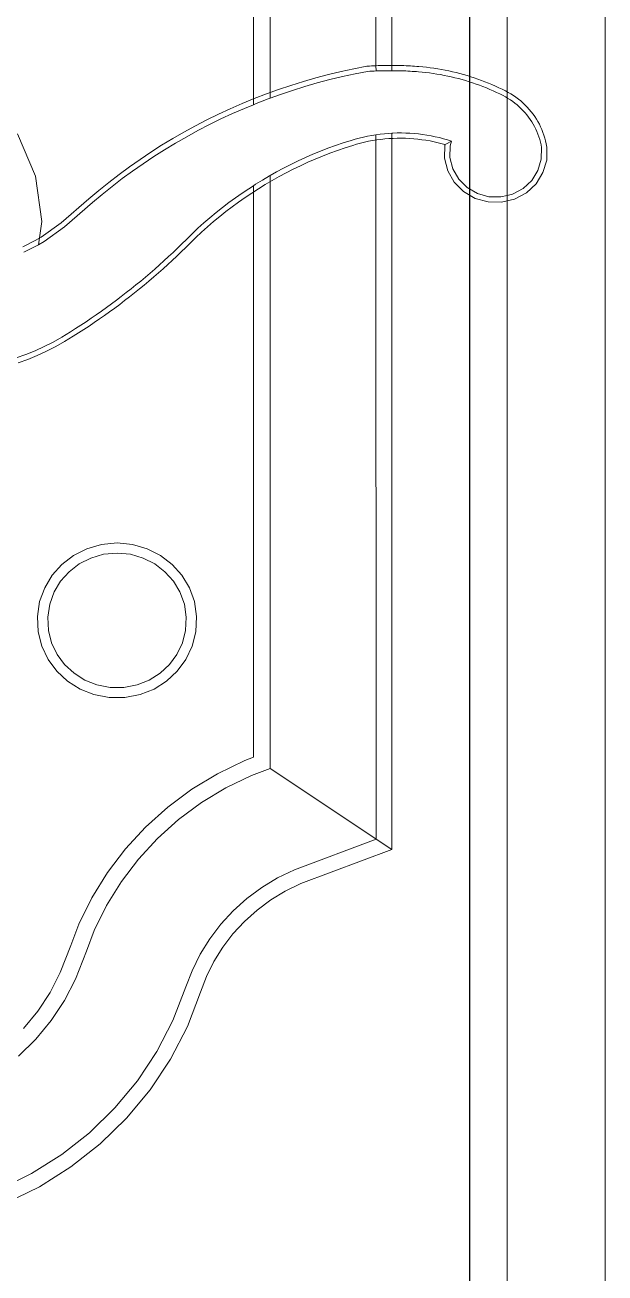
# Model space of a CAD drawing. Header units: inches. Extents: x -5096374 to -5070857, y -3259973 to -3243900.
# Drawn here: x -5078028.539 to -5078027.044, y -3259366.623 to -3259363.408 of the extents above; entities that cross this region are included whole.
import ezdxf

# ---------------------------------------------------------------- set-up
doc = ezdxf.new("R2010")
doc.units = ezdxf.units.IN
doc.header["$LTSCALE"] = 2
doc.header["$MEASUREMENT"] = 0
doc.layers.get('0').update_dxf_attribs({"linetype": 'CONTINUOUS'})
doc.layers.add('window', color=4, linetype='CONTINUOUS', lineweight=13)

msp = doc.modelspace()

# ---------------------------------------------------------------- linework, layer by layer
at = {"ltscale": 0.5}
msp.add_xline((-5078027.3923, -3256928.3274), (0, 1), dxfattribs=at)
at = {"layer": 'window'}
for p, q in [((-5078027.2957, -3259323.7818), (-5078027.2957, -3259396.42)), ((-5078027.0437, -3259396.168), (-5078027.0437, -3259324.0262)), ((-5078027.5934, -3259363.5262), (-5078027.5934, -3259357.3103)), ((-5078027.6343, -3259363.5134), (-5078027.6338, -3259357.3372)), ((-5078027.9072, -3259363.5971), (-5078027.9072, -3259357.5191)), ((-5078027.9502, -3259357.5477), (-5078027.9502, -3259363.6138)), ((-5078027.6911, -3259363.5213), (-5078027.6574, -3259363.5147)), ((-5078027.6574, -3259363.5147), (-5078027.651, -3259363.5143)), ((-5078027.651, -3259363.5143), (-5078027.6454, -3259363.514)), ((-5078027.6454, -3259363.514), (-5078027.6399, -3259363.5137)), ((-5078027.6399, -3259363.5137), (-5078027.6343, -3259363.5134)), ((-5078027.6343, -3259363.5134), (-5078027.6288, -3259363.5132)), ((-5078027.6337, -3259363.5269), (-5078027.6343, -3259363.5134)), ((-5078027.6288, -3259363.5132), (-5078027.6232, -3259363.513)), ((-5078027.6232, -3259363.513), (-5078027.6177, -3259363.5129)), ((-5078027.6177, -3259363.5129), (-5078027.6121, -3259363.5128)), ((-5078027.6121, -3259363.5128), (-5078027.6066, -3259363.5127)), ((-5078027.6066, -3259363.5127), (-5078027.601, -3259363.5127)), ((-5078027.601, -3259363.5127), (-5078027.5955, -3259363.5127)), ((-5078027.5955, -3259363.5127), (-5078027.5899, -3259363.5127)), ((-5078027.5899, -3259363.5127), (-5078027.5844, -3259363.5127)), ((-5078027.5844, -3259363.5127), (-5078027.5788, -3259363.5128)), ((-5078027.5788, -3259363.5128), (-5078027.5733, -3259363.513)), ((-5078027.5733, -3259363.513), (-5078027.5677, -3259363.5131)), ((-5078027.5677, -3259363.5131), (-5078027.5622, -3259363.5133)), ((-5078027.5622, -3259363.5133), (-5078027.5566, -3259363.5136)), ((-5078027.5566, -3259363.5136), (-5078027.5511, -3259363.5138)), ((-5078027.5511, -3259363.5138), (-5078027.5455, -3259363.5141)), ((-5078027.5455, -3259363.5141), (-5078027.54, -3259363.5144)), ((-5078027.54, -3259363.5144), (-5078027.5345, -3259363.5148)), ((-5078027.5345, -3259363.5148), (-5078027.5289, -3259363.5152)), ((-5078027.5289, -3259363.5152), (-5078027.5234, -3259363.5156)), ((-5078027.5234, -3259363.5156), (-5078027.5137, -3259363.5165)), ((-5078027.8213, -3259363.5541), (-5078027.7891, -3259363.5449)), ((-5078027.7891, -3259363.5449), (-5078027.7566, -3259363.5363)), ((-5078027.7566, -3259363.5363), (-5078027.724, -3259363.5284)), ((-5078027.7531, -3259363.5493), (-5078027.7208, -3259363.5415)), ((-5078027.724, -3259363.5284), (-5078027.6911, -3259363.5213)), ((-5078027.7208, -3259363.5415), (-5078027.6882, -3259363.5345)), ((-5078027.6882, -3259363.5345), (-5078027.6556, -3259363.5281)), ((-5078027.6556, -3259363.5281), (-5078027.6501, -3259363.5277)), ((-5078027.6501, -3259363.5277), (-5078027.6447, -3259363.5274)), ((-5078027.6447, -3259363.5274), (-5078027.6392, -3259363.5272)), ((-5078027.6392, -3259363.5272), (-5078027.6337, -3259363.5269)), ((-5078027.6337, -3259363.5269), (-5078027.6283, -3259363.5267)), ((-5078027.6283, -3259363.5267), (-5078027.6228, -3259363.5265)), ((-5078027.6228, -3259363.5265), (-5078027.6174, -3259363.5264)), ((-5078027.6174, -3259363.5264), (-5078027.6119, -3259363.5263)), ((-5078027.6119, -3259363.5263), (-5078027.6064, -3259363.5262)), ((-5078027.6064, -3259363.5262), (-5078027.601, -3259363.5262)), ((-5078027.601, -3259363.5262), (-5078027.5955, -3259363.5262)), ((-5078027.5955, -3259363.5262), (-5078027.5934, -3259363.5262)), ((-5078027.5934, -3259363.5262), (-5078027.59, -3259363.5262)), ((-5078027.59, -3259363.5262), (-5078027.5846, -3259363.5262)), ((-5078027.5846, -3259363.5262), (-5078027.5791, -3259363.5263)), ((-5078027.5791, -3259363.5263), (-5078027.5736, -3259363.5265)), ((-5078027.5736, -3259363.5265), (-5078027.5682, -3259363.5266)), ((-5078027.5682, -3259363.5266), (-5078027.5627, -3259363.5268)), ((-5078027.5627, -3259363.5268), (-5078027.5573, -3259363.527)), ((-5078027.5573, -3259363.527), (-5078027.5518, -3259363.5273)), ((-5078027.5518, -3259363.5273), (-5078027.5464, -3259363.5276)), ((-5078027.5464, -3259363.5276), (-5078027.5409, -3259363.5279)), ((-5078027.5409, -3259363.5279), (-5078027.5354, -3259363.5283)), ((-5078027.5354, -3259363.5283), (-5078027.53, -3259363.5287)), ((-5078027.53, -3259363.5287), (-5078027.5246, -3259363.5291)), ((-5078027.5246, -3259363.5291), (-5078027.5151, -3259363.5299)), ((-5078027.5151, -3259363.5299), (-5078027.5056, -3259363.5309)), ((-5078027.5137, -3259363.5165), (-5078027.504, -3259363.5175)), ((-5078027.5056, -3259363.5309), (-5078027.4962, -3259363.5321)), ((-5078027.504, -3259363.5175), (-5078027.4943, -3259363.5187)), ((-5078027.4962, -3259363.5321), (-5078027.4867, -3259363.5334)), ((-5078027.4943, -3259363.5187), (-5078027.4847, -3259363.52)), ((-5078027.4867, -3259363.5334), (-5078027.4773, -3259363.5348)), ((-5078027.4847, -3259363.52), (-5078027.475, -3259363.5215)), ((-5078027.4773, -3259363.5348), (-5078027.468, -3259363.5364)), ((-5078027.475, -3259363.5215), (-5078027.4654, -3259363.5232)), ((-5078027.468, -3259363.5364), (-5078027.4586, -3259363.5382)), ((-5078027.4654, -3259363.5232), (-5078027.4559, -3259363.525)), ((-5078027.4586, -3259363.5382), (-5078027.4493, -3259363.5401)), ((-5078027.4559, -3259363.525), (-5078027.4463, -3259363.5269)), ((-5078027.4493, -3259363.5401), (-5078027.44, -3259363.5421)), ((-5078027.4463, -3259363.5269), (-5078027.4368, -3259363.529)), ((-5078027.44, -3259363.5421), (-5078027.4308, -3259363.5443)), ((-5078027.4368, -3259363.529), (-5078027.4274, -3259363.5313)), ((-5078027.4308, -3259363.5443), (-5078027.4216, -3259363.5467)), ((-5078027.4274, -3259363.5313), (-5078027.4179, -3259363.5337)), ((-5078027.4216, -3259363.5467), (-5078027.4124, -3259363.5492)), ((-5078027.4179, -3259363.5337), (-5078027.4085, -3259363.5362)), ((-5078027.4085, -3259363.5362), (-5078027.3992, -3259363.5389)), ((-5078027.3992, -3259363.5389), (-5078027.3899, -3259363.5418)), ((-5078027.3899, -3259363.5418), (-5078027.3807, -3259363.5448)), ((-5078027.3807, -3259363.5448), (-5078027.3715, -3259363.548)), ((-5078027.3715, -3259363.548), (-5078027.3623, -3259363.5513)), ((-5078027.9167, -3259363.5861), (-5078027.8851, -3259363.5748)), ((-5078027.8851, -3259363.5748), (-5078027.8534, -3259363.5641)), ((-5078027.8804, -3259363.5875), (-5078027.849, -3259363.5769)), ((-5078027.8534, -3259363.5641), (-5078027.8213, -3259363.5541)), ((-5078027.849, -3259363.5769), (-5078027.8172, -3259363.567)), ((-5078027.8172, -3259363.567), (-5078027.7853, -3259363.5578)), ((-5078027.7853, -3259363.5578), (-5078027.7531, -3259363.5493)), ((-5078027.4124, -3259363.5492), (-5078027.4033, -3259363.5518)), ((-5078027.4033, -3259363.5518), (-5078027.3942, -3259363.5546)), ((-5078027.3942, -3259363.5546), (-5078027.3852, -3259363.5576)), ((-5078027.3852, -3259363.5576), (-5078027.3762, -3259363.5607)), ((-5078027.3762, -3259363.5607), (-5078027.3673, -3259363.5639)), ((-5078027.3673, -3259363.5639), (-5078027.3584, -3259363.5673)), ((-5078027.3623, -3259363.5513), (-5078027.3533, -3259363.5547)), ((-5078027.3584, -3259363.5673), (-5078027.3496, -3259363.5708)), ((-5078027.3533, -3259363.5547), (-5078027.3442, -3259363.5583)), ((-5078027.3496, -3259363.5708), (-5078027.3409, -3259363.5744)), ((-5078027.3442, -3259363.5583), (-5078027.3353, -3259363.5621)), ((-5078027.3409, -3259363.5744), (-5078027.3322, -3259363.5782)), ((-5078027.3353, -3259363.5621), (-5078027.3264, -3259363.566)), ((-5078027.3322, -3259363.5782), (-5078027.3236, -3259363.5822)), ((-5078027.3264, -3259363.566), (-5078027.3176, -3259363.57)), ((-5078027.3176, -3259363.57), (-5078027.3088, -3259363.5742)), ((-5078027.3088, -3259363.5742), (-5078027.3001, -3259363.5785)), ((-5078027.3001, -3259363.5785), (-5078027.2932, -3259363.5822)), ((-5078028.0096, -3259363.6243), (-5078027.9789, -3259363.6109)), ((-5078027.9789, -3259363.6109), (-5078027.9479, -3259363.5982)), ((-5078027.9502, -3259363.6138), (-5078027.9427, -3259363.6107)), ((-5078027.9479, -3259363.5982), (-5078027.9167, -3259363.5861)), ((-5078027.9427, -3259363.6107), (-5078027.9117, -3259363.5987)), ((-5078027.9117, -3259363.5987), (-5078027.9072, -3259363.5971)), ((-5078027.9072, -3259363.5971), (-5078027.8804, -3259363.5875)), ((-5078027.3236, -3259363.5822), (-5078027.3151, -3259363.5862)), ((-5078027.3151, -3259363.5862), (-5078027.3066, -3259363.5904)), ((-5078027.3066, -3259363.5904), (-5078027.3002, -3259363.5939)), ((-5078027.3002, -3259363.5939), (-5078027.2957, -3259363.5964)), ((-5078027.2957, -3259363.5964), (-5078027.2939, -3259363.5975)), ((-5078027.2939, -3259363.5975), (-5078027.2877, -3259363.6014)), ((-5078027.2932, -3259363.5822), (-5078027.2865, -3259363.5861)), ((-5078027.2877, -3259363.6014), (-5078027.2818, -3259363.6055)), ((-5078027.2865, -3259363.5861), (-5078027.2799, -3259363.5903)), ((-5078027.2818, -3259363.6055), (-5078027.2759, -3259363.6099)), ((-5078027.2799, -3259363.5903), (-5078027.2735, -3259363.5947)), ((-5078027.2759, -3259363.6099), (-5078027.2703, -3259363.6144)), ((-5078027.2735, -3259363.5947), (-5078027.2672, -3259363.5993)), ((-5078027.2672, -3259363.5993), (-5078027.2612, -3259363.6042)), ((-5078027.2612, -3259363.6042), (-5078027.2553, -3259363.6094)), ((-5078027.2553, -3259363.6094), (-5078027.2497, -3259363.6147)), ((-5078028.07, -3259363.6531), (-5078028.04, -3259363.6384)), ((-5078028.04, -3259363.6384), (-5078028.0096, -3259363.6243)), ((-5078028.0338, -3259363.6505), (-5078028.0038, -3259363.6366)), ((-5078028.0038, -3259363.6366), (-5078027.9734, -3259363.6233)), ((-5078027.9734, -3259363.6233), (-5078027.9502, -3259363.6138)), ((-5078027.2703, -3259363.6144), (-5078027.2649, -3259363.6192)), ((-5078027.2649, -3259363.6192), (-5078027.2596, -3259363.6242)), ((-5078027.2596, -3259363.6242), (-5078027.2546, -3259363.6293)), ((-5078027.2546, -3259363.6293), (-5078027.2497, -3259363.6347)), ((-5078027.2497, -3259363.6147), (-5078027.2443, -3259363.6202)), ((-5078027.2497, -3259363.6347), (-5078027.2451, -3259363.6402)), ((-5078027.2451, -3259363.6402), (-5078027.2407, -3259363.6459)), ((-5078027.2443, -3259363.6202), (-5078027.2391, -3259363.626)), ((-5078027.2391, -3259363.626), (-5078027.2341, -3259363.6319)), ((-5078027.2341, -3259363.6319), (-5078027.2294, -3259363.638)), ((-5078027.2294, -3259363.638), (-5078027.2249, -3259363.6443)), ((-5078027.2249, -3259363.6443), (-5078027.2207, -3259363.6508)), ((-5078028.129, -3259363.6845), (-5078028.0997, -3259363.6685)), ((-5078028.0997, -3259363.6685), (-5078028.07, -3259363.6531)), ((-5078028.093, -3259363.6803), (-5078028.0636, -3259363.6651)), ((-5078028.0636, -3259363.6651), (-5078028.0338, -3259363.6505)), ((-5078027.2407, -3259363.6459), (-5078027.2365, -3259363.6518)), ((-5078027.2365, -3259363.6518), (-5078027.2326, -3259363.6578)), ((-5078027.2326, -3259363.6578), (-5078027.2289, -3259363.6639)), ((-5078027.2289, -3259363.6639), (-5078027.2255, -3259363.6702)), ((-5078027.2255, -3259363.6702), (-5078027.2223, -3259363.6766)), ((-5078027.2207, -3259363.6508), (-5078027.2168, -3259363.6574)), ((-5078027.2168, -3259363.6574), (-5078027.2131, -3259363.6641)), ((-5078027.2131, -3259363.6641), (-5078027.2097, -3259363.671)), ((-5078027.2097, -3259363.671), (-5078027.2065, -3259363.678)), ((-5078028.558, -3259363.6888), (-5078028.5115, -3259363.7977)), ((-5078028.1865, -3259363.7184), (-5078028.1579, -3259363.7011)), ((-5078028.1579, -3259363.7011), (-5078028.129, -3259363.6845)), ((-5078028.1507, -3259363.7127), (-5078028.122, -3259363.6962)), ((-5078028.122, -3259363.6962), (-5078028.093, -3259363.6803)), ((-5078027.6984, -3259363.7057), (-5078027.7184, -3259363.7121)), ((-5078027.6879, -3259363.7026), (-5078027.6984, -3259363.7057)), ((-5078027.6773, -3259363.6998), (-5078027.6879, -3259363.7026)), ((-5078027.6666, -3259363.6972), (-5078027.6773, -3259363.6998)), ((-5078027.6559, -3259363.6949), (-5078027.6666, -3259363.6972)), ((-5078027.6531, -3259363.7081), (-5078027.6635, -3259363.7103)), ((-5078027.6451, -3259363.6929), (-5078027.6559, -3259363.6949)), ((-5078027.6427, -3259363.7062), (-5078027.6531, -3259363.7081)), ((-5078027.6343, -3259363.6911), (-5078027.6451, -3259363.6929)), ((-5078027.6322, -3259363.7045), (-5078027.6427, -3259363.7062)), ((-5078027.6234, -3259363.6897), (-5078027.6343, -3259363.6911)), ((-5078027.6338, -3259365.505), (-5078027.6343, -3259363.6911)), ((-5078027.6217, -3259363.7031), (-5078027.6322, -3259363.7045)), ((-5078027.6125, -3259363.6885), (-5078027.6234, -3259363.6897)), ((-5078027.6111, -3259363.7019), (-5078027.6217, -3259363.7031)), ((-5078027.6015, -3259363.6876), (-5078027.6125, -3259363.6885)), ((-5078027.6006, -3259363.7011), (-5078027.6111, -3259363.7019)), ((-5078027.5934, -3259363.6871), (-5078027.6015, -3259363.6876)), ((-5078027.59, -3259363.7005), (-5078027.6006, -3259363.7011)), ((-5078027.5906, -3259363.687), (-5078027.5934, -3259363.6871)), ((-5078027.5934, -3259365.5319), (-5078027.5934, -3259363.6871)), ((-5078027.5796, -3259363.6867), (-5078027.5906, -3259363.687)), ((-5078027.5793, -3259363.7001), (-5078027.59, -3259363.7005)), ((-5078027.5686, -3259363.6866), (-5078027.5796, -3259363.6867)), ((-5078027.5687, -3259363.7001), (-5078027.5793, -3259363.7001)), ((-5078027.5581, -3259363.7003), (-5078027.5687, -3259363.7001)), ((-5078027.5576, -3259363.6868), (-5078027.5686, -3259363.6866)), ((-5078027.5475, -3259363.7008), (-5078027.5581, -3259363.7003)), ((-5078027.5467, -3259363.6873), (-5078027.5576, -3259363.6868)), ((-5078027.5369, -3259363.7016), (-5078027.5475, -3259363.7008)), ((-5078027.5357, -3259363.6881), (-5078027.5467, -3259363.6873)), ((-5078027.5264, -3259363.7026), (-5078027.5369, -3259363.7016)), ((-5078027.5248, -3259363.6892), (-5078027.5357, -3259363.6881)), ((-5078027.5158, -3259363.7039), (-5078027.5264, -3259363.7026)), ((-5078027.5139, -3259363.6905), (-5078027.5248, -3259363.6892)), ((-5078027.5053, -3259363.7055), (-5078027.5158, -3259363.7039)), ((-5078027.503, -3259363.6922), (-5078027.5139, -3259363.6905)), ((-5078027.4949, -3259363.7073), (-5078027.5053, -3259363.7055)), ((-5078027.4922, -3259363.6941), (-5078027.503, -3259363.6922)), ((-5078027.4845, -3259363.7094), (-5078027.4949, -3259363.7073)), ((-5078027.4815, -3259363.6963), (-5078027.4922, -3259363.6941)), ((-5078027.4708, -3259363.6987), (-5078027.4815, -3259363.6963)), ((-5078027.4602, -3259363.7015), (-5078027.4708, -3259363.6987)), ((-5078027.4496, -3259363.7045), (-5078027.4602, -3259363.7015)), ((-5078027.4392, -3259363.7077), (-5078027.4544, -3259363.7156)), ((-5078027.4392, -3259363.7077), (-5078027.4496, -3259363.7045)), ((-5078027.4428, -3259363.72), (-5078027.4392, -3259363.7077)), ((-5078027.2223, -3259363.6766), (-5078027.2194, -3259363.6832)), ((-5078027.2194, -3259363.6832), (-5078027.2167, -3259363.6898)), ((-5078027.2167, -3259363.6898), (-5078027.2144, -3259363.6965)), ((-5078027.2144, -3259363.6965), (-5078027.2122, -3259363.7034)), ((-5078027.2122, -3259363.7034), (-5078027.2104, -3259363.7102)), ((-5078027.2065, -3259363.678), (-5078027.2037, -3259363.6852)), ((-5078027.2037, -3259363.6852), (-5078027.2011, -3259363.6924)), ((-5078027.2011, -3259363.6924), (-5078027.1988, -3259363.6997)), ((-5078027.1988, -3259363.6997), (-5078027.1969, -3259363.7071)), ((-5078027.1969, -3259363.7071), (-5078027.1952, -3259363.7146)), ((-5078028.2423, -3259363.7548), (-5078028.2146, -3259363.7363)), ((-5078028.2146, -3259363.7363), (-5078028.1865, -3259363.7184)), ((-5078028.2069, -3259363.7475), (-5078028.179, -3259363.7298)), ((-5078028.179, -3259363.7298), (-5078028.1507, -3259363.7127)), ((-5078027.7774, -3259363.7337), (-5078027.7967, -3259363.7416)), ((-5078027.7578, -3259363.7261), (-5078027.7774, -3259363.7337)), ((-5078027.7528, -3259363.7387), (-5078027.7721, -3259363.7461)), ((-5078027.7382, -3259363.7189), (-5078027.7578, -3259363.7261)), ((-5078027.7334, -3259363.7316), (-5078027.7528, -3259363.7387)), ((-5078027.7184, -3259363.7121), (-5078027.7382, -3259363.7189)), ((-5078027.7139, -3259363.7249), (-5078027.7334, -3259363.7316)), ((-5078027.6942, -3259363.7186), (-5078027.7139, -3259363.7249)), ((-5078027.684, -3259363.7155), (-5078027.6942, -3259363.7186)), ((-5078027.6738, -3259363.7128), (-5078027.684, -3259363.7155)), ((-5078027.6635, -3259363.7103), (-5078027.6738, -3259363.7128)), ((-5078027.4742, -3259363.7118), (-5078027.4845, -3259363.7094)), ((-5078027.4639, -3259363.7145), (-5078027.4742, -3259363.7118)), ((-5078027.4563, -3259363.7166), (-5078027.4639, -3259363.7145)), ((-5078027.4573, -3259363.7516), (-5078027.4567, -3259363.718)), ((-5078027.4567, -3259363.718), (-5078027.4563, -3259363.7166)), ((-5078027.4537, -3259363.7174), (-5078027.4563, -3259363.7166)), ((-5078027.4434, -3259363.7501), (-5078027.4428, -3259363.72)), ((-5078027.2104, -3259363.7102), (-5078027.2088, -3259363.7172)), ((-5078027.2088, -3259363.7172), (-5078027.2075, -3259363.7242)), ((-5078027.2075, -3259363.7242), (-5078027.2081, -3259363.7542)), ((-5078027.1952, -3259363.7146), (-5078027.1936, -3259363.7231)), ((-5078027.1936, -3259363.7231), (-5078027.1942, -3259363.7563)), ((-5078028.2696, -3259363.7739), (-5078028.2423, -3259363.7548)), ((-5078028.2613, -3259363.7847), (-5078028.2343, -3259363.7658)), ((-5078028.2343, -3259363.7658), (-5078028.2069, -3259363.7475)), ((-5078027.8537, -3259363.7678), (-5078027.8723, -3259363.7773)), ((-5078027.8349, -3259363.7587), (-5078027.8537, -3259363.7678)), ((-5078027.8288, -3259363.7709), (-5078027.8474, -3259363.7798)), ((-5078027.8159, -3259363.75), (-5078027.8349, -3259363.7587)), ((-5078027.8101, -3259363.7622), (-5078027.8288, -3259363.7709)), ((-5078027.7967, -3259363.7416), (-5078027.8159, -3259363.75)), ((-5078027.7911, -3259363.754), (-5078027.8101, -3259363.7622)), ((-5078027.7721, -3259363.7461), (-5078027.7911, -3259363.754)), ((-5078027.449, -3259363.7842), (-5078027.4573, -3259363.7516)), ((-5078027.4359, -3259363.7792), (-5078027.4434, -3259363.7501)), ((-5078027.2081, -3259363.7542), (-5078027.2167, -3259363.7831)), ((-5078027.1942, -3259363.7563), (-5078027.2038, -3259363.7886)), ((-5078028.5115, -3259363.7977), (-5078028.4957, -3259363.9146)), ((-5078028.3228, -3259363.8138), (-5078028.2964, -3259363.7936)), ((-5078028.3141, -3259363.8243), (-5078028.2879, -3259363.8042)), ((-5078028.2964, -3259363.7936), (-5078028.2696, -3259363.7739)), ((-5078028.2879, -3259363.8042), (-5078028.2613, -3259363.7847)), ((-5078027.9089, -3259363.7973), (-5078027.9269, -3259363.8079)), ((-5078027.9072, -3259363.7964), (-5078027.9089, -3259363.7973)), ((-5078027.8907, -3259363.7871), (-5078027.9072, -3259363.7964)), ((-5078027.9072, -3259365.3232), (-5078027.9072, -3259363.7964)), ((-5078027.8839, -3259363.7989), (-5078027.9018, -3259363.8089)), ((-5078027.8723, -3259363.7773), (-5078027.8907, -3259363.7871)), ((-5078027.8657, -3259363.7892), (-5078027.8839, -3259363.7989)), ((-5078027.8474, -3259363.7798), (-5078027.8657, -3259363.7892)), ((-5078027.4322, -3259363.8136), (-5078027.449, -3259363.7842)), ((-5078027.4209, -3259363.8055), (-5078027.4359, -3259363.7792)), ((-5078027.2167, -3259363.7831), (-5078027.2327, -3259363.8089)), ((-5078027.2038, -3259363.7886), (-5078027.2217, -3259363.8174)), ((-5078028.3741, -3259363.856), (-5078028.3487, -3259363.8347)), ((-5078028.3487, -3259363.8347), (-5078028.3228, -3259363.8138)), ((-5078028.3397, -3259363.8449), (-5078028.3141, -3259363.8243)), ((-5078027.9622, -3259363.8301), (-5078027.9794, -3259363.8417)), ((-5078027.9502, -3259363.8224), (-5078027.9622, -3259363.8301)), ((-5078027.9371, -3259363.8301), (-5078027.9544, -3259363.8413)), ((-5078027.9446, -3259363.8188), (-5078027.9502, -3259363.8224)), ((-5078027.9502, -3259363.8224), (-5078027.9502, -3259365.2946)), ((-5078027.9269, -3259363.8079), (-5078027.9446, -3259363.8188)), ((-5078027.9196, -3259363.8194), (-5078027.9371, -3259363.8301)), ((-5078027.9018, -3259363.8089), (-5078027.9196, -3259363.8194)), ((-5078027.4082, -3259363.8378), (-5078027.4322, -3259363.8136)), ((-5078027.3994, -3259363.8272), (-5078027.4209, -3259363.8055)), ((-5078027.3729, -3259363.8427), (-5078027.3994, -3259363.8272)), ((-5078027.255, -3259363.8297), (-5078027.2821, -3259363.8443)), ((-5078027.2327, -3259363.8089), (-5078027.255, -3259363.8297)), ((-5078027.2217, -3259363.8174), (-5078027.2466, -3259363.8407)), ((-5078028.4458, -3259363.9178), (-5078028.3741, -3259363.856)), ((-5078028.437, -3259363.9282), (-5078028.3649, -3259363.8661)), ((-5078028.3649, -3259363.8661), (-5078028.3397, -3259363.8449)), ((-5078028.0132, -3259363.8659), (-5078028.0297, -3259363.8786)), ((-5078027.9965, -3259363.8537), (-5078028.0132, -3259363.8659)), ((-5078027.9882, -3259363.8645), (-5078028.0047, -3259363.8766)), ((-5078027.9794, -3259363.8417), (-5078027.9965, -3259363.8537)), ((-5078027.9714, -3259363.8527), (-5078027.9882, -3259363.8645)), ((-5078027.9544, -3259363.8413), (-5078027.9714, -3259363.8527)), ((-5078027.3785, -3259363.8551), (-5078027.4082, -3259363.8378)), ((-5078027.3452, -3259363.8644), (-5078027.3785, -3259363.8551)), ((-5078027.3431, -3259363.851), (-5078027.3729, -3259363.8427)), ((-5078027.3106, -3259363.865), (-5078027.3452, -3259363.8644)), ((-5078027.3121, -3259363.8515), (-5078027.3431, -3259363.851)), ((-5078027.2957, -3259363.8476), (-5078027.3121, -3259363.8515)), ((-5078027.2769, -3259363.8569), (-5078027.3106, -3259363.865)), ((-5078027.2821, -3259363.8443), (-5078027.2957, -3259363.8476)), ((-5078027.2466, -3259363.8407), (-5078027.2769, -3259363.8569)), ((-5078028.046, -3259363.8915), (-5078028.062, -3259363.9048)), ((-5078028.0297, -3259363.8786), (-5078028.046, -3259363.8915)), ((-5078028.021, -3259363.8891), (-5078028.037, -3259363.9018)), ((-5078028.0047, -3259363.8766), (-5078028.021, -3259363.8891)), ((-5078028.4957, -3259363.9146), (-5078028.5038, -3259363.9746)), ((-5078028.497, -3259363.955), (-5078028.4458, -3259363.9178)), ((-5078028.4893, -3259363.9662), (-5078028.437, -3259363.9282)), ((-5078028.093, -3259363.9322), (-5078028.1081, -3259363.9464)), ((-5078028.0776, -3259363.9183), (-5078028.093, -3259363.9322)), ((-5078028.0683, -3259363.9283), (-5078028.0834, -3259363.942)), ((-5078028.062, -3259363.9048), (-5078028.0776, -3259363.9183)), ((-5078028.0528, -3259363.9149), (-5078028.0683, -3259363.9283)), ((-5078028.037, -3259363.9018), (-5078028.0528, -3259363.9149)), ((-5078028.5446, -3259363.9799), (-5078028.5123, -3259363.9638)), ((-5078028.5123, -3259363.9638), (-5078028.497, -3259363.955)), ((-5078028.1229, -3259363.9609), (-5078028.1342, -3259363.9721)), ((-5078028.1081, -3259363.9464), (-5078028.1229, -3259363.9609)), ((-5078028.0983, -3259363.956), (-5078028.113, -3259363.9704)), ((-5078028.0834, -3259363.942), (-5078028.0983, -3259363.956)), ((-5078028.5421, -3259363.9936), (-5078028.5385, -3259363.992)), ((-5078028.5385, -3259363.992), (-5078028.5055, -3259363.9756)), ((-5078028.5055, -3259363.9756), (-5078028.5038, -3259363.9746)), ((-5078028.5038, -3259363.9746), (-5078028.4893, -3259363.9662)), ((-5078028.1571, -3259363.9941), (-5078028.1687, -3259364.005)), ((-5078028.1456, -3259363.9832), (-5078028.1571, -3259363.9941)), ((-5078028.1358, -3259363.9927), (-5078028.1474, -3259364.0038)), ((-5078028.1342, -3259363.9721), (-5078028.1456, -3259363.9832)), ((-5078028.1243, -3259363.9816), (-5078028.1358, -3259363.9927)), ((-5078028.113, -3259363.9704), (-5078028.1243, -3259363.9816)), ((-5078028.1923, -3259364.0264), (-5078028.2042, -3259364.037)), ((-5078028.1805, -3259364.0158), (-5078028.1923, -3259364.0264)), ((-5078028.1709, -3259364.0256), (-5078028.1829, -3259364.0364)), ((-5078028.1687, -3259364.005), (-5078028.1805, -3259364.0158)), ((-5078028.1591, -3259364.0148), (-5078028.1709, -3259364.0256)), ((-5078028.1474, -3259364.0038), (-5078028.1591, -3259364.0148)), ((-5078028.2284, -3259364.0577), (-5078028.2406, -3259364.068)), ((-5078028.2162, -3259364.0474), (-5078028.2284, -3259364.0577)), ((-5078028.207, -3259364.0575), (-5078028.2193, -3259364.0679)), ((-5078028.2042, -3259364.037), (-5078028.2162, -3259364.0474)), ((-5078028.1949, -3259364.047), (-5078028.207, -3259364.0575)), ((-5078028.1829, -3259364.0364), (-5078028.1949, -3259364.047)), ((-5078028.2654, -3259364.088), (-5078028.2779, -3259364.0979)), ((-5078028.2529, -3259364.0781), (-5078028.2654, -3259364.088)), ((-5078028.244, -3259364.0884), (-5078028.2565, -3259364.0985)), ((-5078028.2406, -3259364.068), (-5078028.2529, -3259364.0781)), ((-5078028.2316, -3259364.0782), (-5078028.244, -3259364.0884)), ((-5078028.2193, -3259364.0679), (-5078028.2316, -3259364.0782)), ((-5078028.3032, -3259364.1173), (-5078028.316, -3259364.1269)), ((-5078028.2905, -3259364.1077), (-5078028.3032, -3259364.1173)), ((-5078028.2819, -3259364.1183), (-5078028.2947, -3259364.128)), ((-5078028.2779, -3259364.0979), (-5078028.2905, -3259364.1077)), ((-5078028.2692, -3259364.1084), (-5078028.2819, -3259364.1183)), ((-5078028.2565, -3259364.0985), (-5078028.2692, -3259364.1084)), ((-5078028.355, -3259364.1547), (-5078028.3682, -3259364.1638)), ((-5078028.3419, -3259364.1456), (-5078028.355, -3259364.1547)), ((-5078028.3337, -3259364.1565), (-5078028.3469, -3259364.1657)), ((-5078028.3289, -3259364.1363), (-5078028.3419, -3259364.1456)), ((-5078028.3206, -3259364.1471), (-5078028.3337, -3259364.1565)), ((-5078028.316, -3259364.1269), (-5078028.3289, -3259364.1363)), ((-5078028.3076, -3259364.1376), (-5078028.3206, -3259364.1471)), ((-5078028.2947, -3259364.128), (-5078028.3076, -3259364.1376)), ((-5078028.4082, -3259364.1902), (-5078028.4217, -3259364.1988)), ((-5078028.3948, -3259364.1815), (-5078028.4082, -3259364.1902)), ((-5078028.3814, -3259364.1727), (-5078028.3948, -3259364.1815)), ((-5078028.3735, -3259364.1838), (-5078028.387, -3259364.1927)), ((-5078028.3682, -3259364.1638), (-5078028.3814, -3259364.1727)), ((-5078028.3602, -3259364.1748), (-5078028.3735, -3259364.1838)), ((-5078028.3469, -3259364.1657), (-5078028.3602, -3259364.1748)), ((-5078028.4437, -3259364.2123), (-5078028.4662, -3259364.225)), ((-5078028.4217, -3259364.1988), (-5078028.4437, -3259364.2123)), ((-5078028.4142, -3259364.2101), (-5078028.4365, -3259364.2239)), ((-5078028.4005, -3259364.2015), (-5078028.4142, -3259364.2101)), ((-5078028.387, -3259364.1927), (-5078028.4005, -3259364.2015)), ((-5078028.5128, -3259364.2474), (-5078028.5368, -3259364.2572)), ((-5078028.4893, -3259364.2367), (-5078028.5128, -3259364.2474)), ((-5078028.4831, -3259364.2488), (-5078028.5071, -3259364.2598)), ((-5078028.4662, -3259364.225), (-5078028.4893, -3259364.2367)), ((-5078028.4595, -3259364.2368), (-5078028.4831, -3259364.2488)), ((-5078028.4365, -3259364.2239), (-5078028.4595, -3259364.2368)), ((-5078028.5368, -3259364.2572), (-5078028.5612, -3259364.266)), ((-5078028.5317, -3259364.2698), (-5078028.5566, -3259364.2788)), ((-5078028.5071, -3259364.2598), (-5078028.5317, -3259364.2698)), ((-5078028.4135, -3259364.7748), (-5078028.3793, -3259364.7574)), ((-5078028.3793, -3259364.7574), (-5078028.3417, -3259364.7465)), ((-5078028.3015, -3259364.7426), (-5078028.3417, -3259364.7465)), ((-5078028.3365, -3259364.7718), (-5078028.3015, -3259364.7685)), ((-5078028.3015, -3259364.7426), (-5078028.2613, -3259364.7465)), ((-5078028.3015, -3259364.7685), (-5078028.2666, -3259364.7718)), ((-5078028.2613, -3259364.7465), (-5078028.2238, -3259364.7574)), ((-5078028.1896, -3259364.7748), (-5078028.2238, -3259364.7574)), ((-5078028.4685, -3259364.8258), (-5078028.4435, -3259364.7978)), ((-5078028.4435, -3259364.7978), (-5078028.4135, -3259364.7748)), ((-5078028.425, -3259364.8165), (-5078028.3989, -3259364.7964)), ((-5078028.3989, -3259364.7964), (-5078028.3692, -3259364.7813)), ((-5078028.3692, -3259364.7813), (-5078028.3365, -3259364.7718)), ((-5078028.2666, -3259364.7718), (-5078028.2339, -3259364.7813)), ((-5078028.2339, -3259364.7813), (-5078028.2042, -3259364.7964)), ((-5078028.2042, -3259364.7964), (-5078028.1781, -3259364.8165)), ((-5078028.1896, -3259364.7748), (-5078028.1596, -3259364.7978)), ((-5078028.1596, -3259364.7978), (-5078028.1345, -3259364.8258)), ((-5078028.488, -3259364.858), (-5078028.4685, -3259364.8258)), ((-5078028.4468, -3259364.8408), (-5078028.425, -3259364.8165)), ((-5078028.1781, -3259364.8165), (-5078028.1563, -3259364.8408)), ((-5078028.1345, -3259364.8258), (-5078028.1151, -3259364.858)), ((-5078028.501, -3259364.8937), (-5078028.488, -3259364.858)), ((-5078028.4637, -3259364.8688), (-5078028.4468, -3259364.8408)), ((-5078028.1563, -3259364.8408), (-5078028.1394, -3259364.8688)), ((-5078028.1021, -3259364.8937), (-5078028.1151, -3259364.858)), ((-5078028.5068, -3259364.9321), (-5078028.501, -3259364.8937)), ((-5078028.4751, -3259364.8999), (-5078028.4637, -3259364.8688)), ((-5078028.1394, -3259364.8688), (-5078028.128, -3259364.8999)), ((-5078028.1021, -3259364.8937), (-5078028.0963, -3259364.9321)), ((-5078028.4801, -3259364.9333), (-5078028.4751, -3259364.8999)), ((-5078028.128, -3259364.8999), (-5078028.123, -3259364.9333)), ((-5078028.5049, -3259364.9715), (-5078028.5068, -3259364.9321)), ((-5078028.4784, -3259364.9676), (-5078028.4801, -3259364.9333)), ((-5078028.123, -3259364.9333), (-5078028.1247, -3259364.9676)), ((-5078028.0963, -3259364.9321), (-5078028.0983, -3259364.9715)), ((-5078028.4953, -3259365.0086), (-5078028.5049, -3259364.9715)), ((-5078028.4701, -3259364.9999), (-5078028.4784, -3259364.9676)), ((-5078028.1247, -3259364.9676), (-5078028.133, -3259364.9999)), ((-5078028.1078, -3259365.0086), (-5078028.0983, -3259364.9715)), ((-5078028.479, -3259365.0427), (-5078028.4953, -3259365.0086)), ((-5078028.4559, -3259365.0295), (-5078028.4701, -3259364.9999)), ((-5078028.133, -3259364.9999), (-5078028.1471, -3259365.0295)), ((-5078028.1078, -3259365.0086), (-5078028.1241, -3259365.0427)), ((-5078028.4567, -3259365.0728), (-5078028.479, -3259365.0427)), ((-5078028.4365, -3259365.0558), (-5078028.4559, -3259365.0295)), ((-5078028.4124, -3259365.078), (-5078028.4365, -3259365.0558)), ((-5078028.1666, -3259365.0558), (-5078028.1906, -3259365.078)), ((-5078028.1471, -3259365.0295), (-5078028.1666, -3259365.0558)), ((-5078028.1241, -3259365.0427), (-5078028.1464, -3259365.0728)), ((-5078028.429, -3259365.0984), (-5078028.4567, -3259365.0728)), ((-5078028.3845, -3259365.0957), (-5078028.4124, -3259365.078)), ((-5078028.1906, -3259365.078), (-5078028.2186, -3259365.0957)), ((-5078028.1464, -3259365.0728), (-5078028.1741, -3259365.0984)), ((-5078028.3968, -3259365.1187), (-5078028.429, -3259365.0984)), ((-5078028.3609, -3259365.133), (-5078028.3968, -3259365.1187)), ((-5078028.3532, -3259365.1081), (-5078028.3845, -3259365.0957)), ((-5078028.3193, -3259365.1146), (-5078028.3532, -3259365.1081)), ((-5078028.2838, -3259365.1146), (-5078028.3193, -3259365.1146)), ((-5078028.2499, -3259365.1081), (-5078028.2838, -3259365.1146)), ((-5078028.2186, -3259365.0957), (-5078028.2499, -3259365.1081)), ((-5078028.2062, -3259365.1187), (-5078028.2422, -3259365.133)), ((-5078028.1741, -3259365.0984), (-5078028.2062, -3259365.1187)), ((-5078028.3219, -3259365.1404), (-5078028.3609, -3259365.133)), ((-5078028.2811, -3259365.1404), (-5078028.3219, -3259365.1404)), ((-5078028.2422, -3259365.133), (-5078028.2811, -3259365.1404)), ((-5078027.9725, -3259365.3029), (-5078028.0423, -3259365.3368)), ((-5078027.9502, -3259365.2946), (-5078027.9725, -3259365.3029)), ((-5078028.0423, -3259365.3368), (-5078028.1085, -3259365.3768)), ((-5078028.0213, -3259365.3732), (-5078027.9551, -3259365.3411)), ((-5078027.9551, -3259365.3411), (-5078027.9072, -3259365.3232)), ((-5078027.5934, -3259365.5319), (-5078027.9072, -3259365.3232)), ((-5078028.1085, -3259365.3768), (-5078028.1705, -3259365.4228)), ((-5078028.084, -3259365.4112), (-5078028.0213, -3259365.3732)), ((-5078028.1428, -3259365.4547), (-5078028.084, -3259365.4112)), ((-5078028.1705, -3259365.4228), (-5078028.2278, -3259365.4741)), ((-5078028.2278, -3259365.4741), (-5078028.2799, -3259365.5306)), ((-5078028.1971, -3259365.5034), (-5078028.1428, -3259365.4547)), ((-5078028.2465, -3259365.5569), (-5078028.1971, -3259365.5034)), ((-5078027.8445, -3259365.584), (-5078027.6338, -3259365.505)), ((-5078028.2799, -3259365.5306), (-5078028.3262, -3259365.5915)), ((-5078027.8281, -3259365.6199), (-5078027.5934, -3259365.5319)), ((-5078028.2904, -3259365.6146), (-5078028.2465, -3259365.5569)), ((-5078028.3262, -3259365.5915), (-5078028.3664, -3259365.6563)), ((-5078027.9284, -3259365.6296), (-5078027.8876, -3259365.6049)), ((-5078027.8876, -3259365.6049), (-5078027.8445, -3259365.584)), ((-5078028.3285, -3259365.6761), (-5078028.2904, -3259365.6146)), ((-5078027.9667, -3259365.6579), (-5078027.9284, -3259365.6296)), ((-5078027.8678, -3259365.6391), (-5078027.8281, -3259365.6199)), ((-5078028.3664, -3259365.6563), (-5078028.4001, -3259365.7246)), ((-5078028.002, -3259365.6896), (-5078027.9667, -3259365.6579)), ((-5078027.9406, -3259365.688), (-5078027.9054, -3259365.6619)), ((-5078027.9054, -3259365.6619), (-5078027.8678, -3259365.6391)), ((-5078028.3605, -3259365.7409), (-5078028.3285, -3259365.6761)), ((-5078028.0341, -3259365.7244), (-5078028.002, -3259365.6896)), ((-5078027.9732, -3259365.7172), (-5078027.9406, -3259365.688)), ((-5078028.4001, -3259365.7246), (-5078028.4209, -3259365.7793)), ((-5078028.0627, -3259365.762), (-5078028.0341, -3259365.7244)), ((-5078028.0027, -3259365.7492), (-5078027.9732, -3259365.7172)), ((-5078028.3805, -3259365.7938), (-5078028.3605, -3259365.7409)), ((-5078028.0875, -3259365.802), (-5078028.0627, -3259365.762)), ((-5078028.0291, -3259365.7838), (-5078028.0027, -3259365.7492)), ((-5078028.4209, -3259365.7793), (-5078028.4478, -3259365.8491)), ((-5078028.4083, -3259365.8658), (-5078028.3805, -3259365.7938)), ((-5078028.0519, -3259365.8207), (-5078028.0291, -3259365.7838)), ((-5078028.1083, -3259365.8442), (-5078028.0875, -3259365.802)), ((-5078028.071, -3259365.8594), (-5078028.0519, -3259365.8207)), ((-5078028.4478, -3259365.8491), (-5078028.4742, -3259365.9001)), ((-5078028.1242, -3259365.8861), (-5078028.1083, -3259365.8442)), ((-5078028.0863, -3259365.8998), (-5078028.071, -3259365.8594)), ((-5078028.4368, -3259365.9208), (-5078028.4083, -3259365.8658)), ((-5078028.1574, -3259365.972), (-5078028.1242, -3259365.8861)), ((-5078028.4742, -3259365.9001), (-5078028.506, -3259365.9481)), ((-5078028.471, -3259365.9725), (-5078028.4368, -3259365.9208)), ((-5078028.1203, -3259365.9878), (-5078028.0863, -3259365.8998)), ((-5078028.506, -3259365.9481), (-5078028.5429, -3259365.9926)), ((-5078028.5108, -3259366.0204), (-5078028.471, -3259365.9725)), ((-5078028.1989, -3259366.0523), (-5078028.1574, -3259365.972)), ((-5078028.1637, -3259366.0717), (-5078028.1203, -3259365.9878)), ((-5078028.5556, -3259366.064), (-5078028.5108, -3259366.0204)), ((-5078028.2489, -3259366.1278), (-5078028.1989, -3259366.0523)), ((-5078028.2161, -3259366.1507), (-5078028.1637, -3259366.0717)), ((-5078028.3069, -3259366.1977), (-5078028.2489, -3259366.1278)), ((-5078028.2768, -3259366.2239), (-5078028.2161, -3259366.1507)), ((-5078028.3723, -3259366.2613), (-5078028.3069, -3259366.1977)), ((-5078028.3451, -3259366.2904), (-5078028.2768, -3259366.2239)), ((-5078028.4442, -3259366.3177), (-5078028.3723, -3259366.2613)), ((-5078028.4204, -3259366.3495), (-5078028.3451, -3259366.2904)), ((-5078028.5219, -3259366.3665), (-5078028.4442, -3259366.3177)), ((-5078028.6045, -3259366.407), (-5078028.5219, -3259366.3665)), ((-5078028.5017, -3259366.4006), (-5078028.4204, -3259366.3495)), ((-5078028.5882, -3259366.4429), (-5078028.5017, -3259366.4006))]:
    msp.add_line(p, q, dxfattribs=at)

doc.saveas('drawing.dxf')
